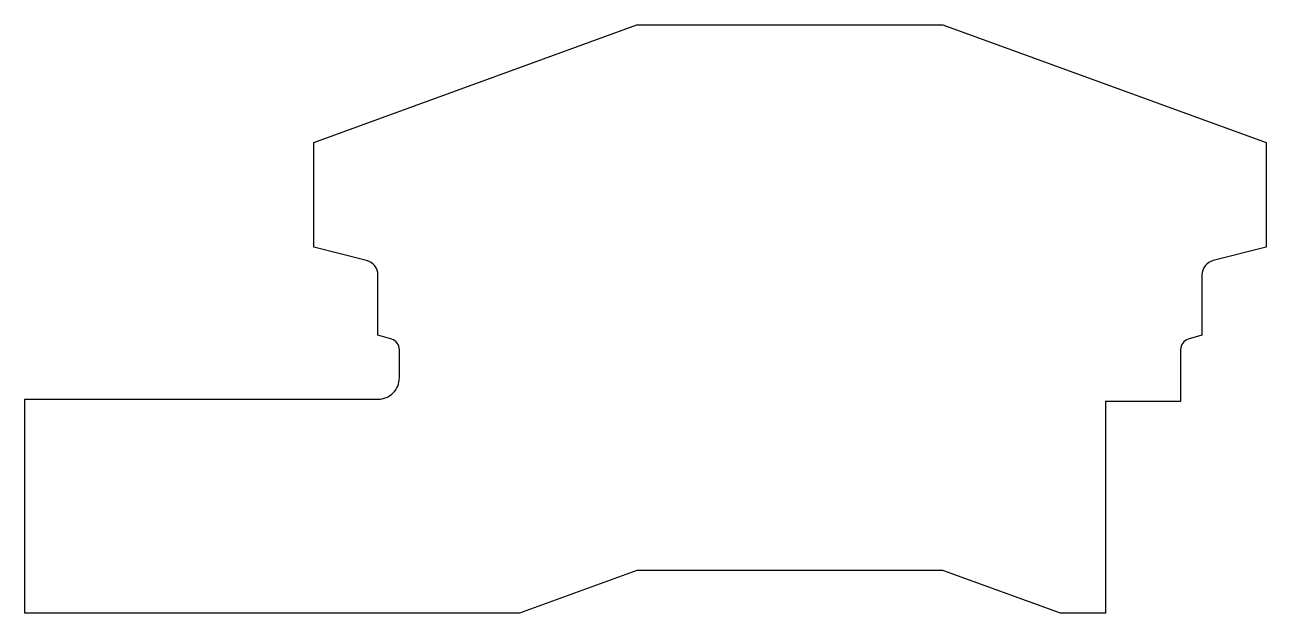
# Model space of a CAD drawing. Header units: millimetres. Extents: x 0 to 580, y 0 to 275.
import ezdxf

# ---------------------------------------------------------------- set-up
doc = ezdxf.new("R2010")
doc.units = ezdxf.units.MM
doc.layers.add('insulation', color=2, linetype='Continuous')

msp = doc.modelspace()

# ---------------------------------------------------------------- linework, layer by layer
at = {"layer": 'insulation'}
msp.add_lwpolyline([(555.3, 164.83, 0.344151), (550, 158.03), (550, 130), (543.56, 128.07, 0.331206), (540, 123.28), (540, 99), (505, 99), (505, 0), (483.91, 0), (429, 20), (286, 20), (231.09, 0), (0, 0), (0, 100), (165, 100, 0.414214), (175, 110), (175, 123.28, 0.331206), (171.44, 128.07), (165, 130), (165, 158.03, 0.344151), (159.7, 164.83), (135, 171), (135, 220), (286, 275), (429, 275), (580, 220), (580, 171)], format="xyb", close=True, dxfattribs=at)

doc.saveas('drawing.dxf')
